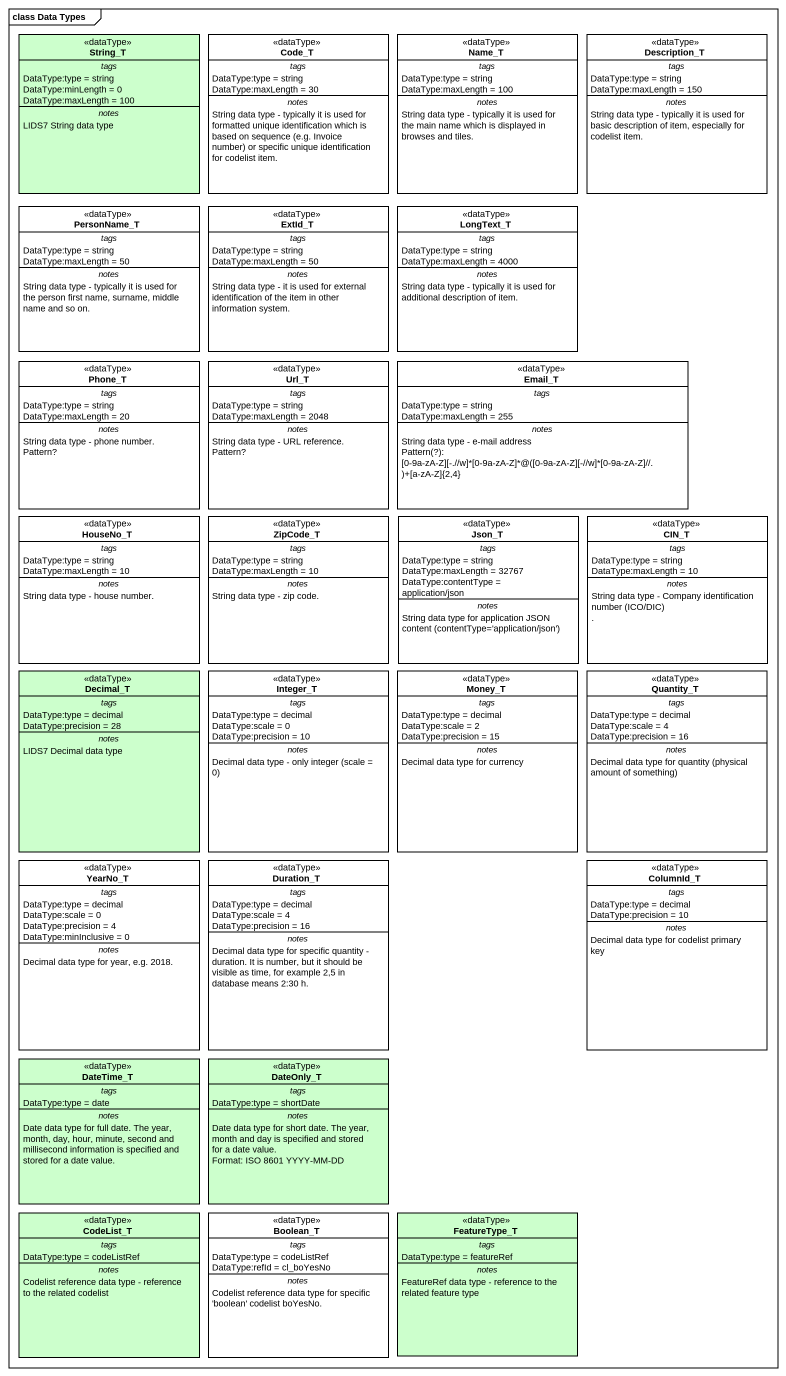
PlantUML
@startuml
mainframe class Data Types
hide circle
hide empty members
class String_T <<dataType>> #CCFFCC {
  -- tags --
  DataType:type = string
  DataType:minLength = 0
  DataType:maxLength = 100
  -- notes --
  LIDS7 String data type
}
class Code_T <<dataType>> {
  -- tags --
  DataType:type = string
  DataType:maxLength = 30
  -- notes --
  {field} String data type - typically it is used for formatted unique identification which is based on sequence (e.g. Invoice number) or specific unique identification for codelist item.
}
class Name_T <<dataType>> {
  -- tags --
  DataType:type = string
  DataType:maxLength = 100
  -- notes --
  String data type - typically it is used for the main name which is displayed in browses and tiles.
}
class Description_T <<dataType>> {
  -- tags --
  DataType:type = string
  DataType:maxLength = 150
  -- notes --
  String data type - typically it is used for basic description of item, especially for codelist item.
}
class PersonName_T <<dataType>> {
  -- tags --
  DataType:type = string
  DataType:maxLength = 50
  -- notes --
  String data type - typically it is used for the person first name, surname, middle name and so on.
}
class ExtId_T <<dataType>> {
  -- tags --
  DataType:type = string
  DataType:maxLength = 50
  -- notes --
  String data type - it is used for external identification of the item in other information system.
}
class LongText_T <<dataType>> {
  -- tags --
  DataType:type = string
  DataType:maxLength = 4000
  -- notes --
  String data type - typically it is used for additional description of item.
}
class Phone_T <<dataType>> {
  -- tags --
  DataType:type = string
  DataType:maxLength = 20
  -- notes --
  String data type - phone number.
  Pattern?
}
class Url_T <<dataType>> {
  -- tags --
  DataType:type = string
  DataType:maxLength = 2048
  -- notes --
  String data type - URL reference.
  Pattern?
}
class Email_T <<dataType>> {
  -- tags --
  DataType:type = string
  DataType:maxLength = 255
  -- notes --
  String data type - e-mail address
  {field} Pattern(?): [0-9a-zA-Z][-.~//w]*[0-9a-zA-Z]*@([0-9a-zA-Z][-~//w]*[0-9a-zA-Z]~//.)+[a-zA-Z]{2,4}
}
class HouseNo_T <<dataType>> {
  -- tags --
  DataType:type = string
  DataType:maxLength = 10
  -- notes --
  String data type - house number.
}
class ZipCode_T <<dataType>> {
  -- tags --
  DataType:type = string
  DataType:maxLength = 10
  -- notes --
  String data type - zip code.
}
class Json_T <<dataType>> {
  -- tags --
  DataType:type = string
  DataType:maxLength = 32767
  DataType:contentType = application/json
  -- notes --
  {field} String data type for application JSON content (contentType='application/json')
}
class CIN_T <<dataType>> {
  -- tags --
  DataType:type = string
  DataType:maxLength = 10
  -- notes --
  {field} String data type - Company identification number (ICO/DIC)
  .
}
class Decimal_T <<dataType>> #CCFFCC {
  -- tags --
  DataType:type = decimal
  DataType:precision = 28
  -- notes --
  LIDS7 Decimal data type
}
class Integer_T <<dataType>> {
  -- tags --
  DataType:type = decimal
  DataType:scale = 0
  DataType:precision = 10
  -- notes --
  {field} Decimal data type - only integer (scale = 0)
}
class Money_T <<dataType>> {
  -- tags --
  DataType:type = decimal
  DataType:scale = 2
  DataType:precision = 15
  -- notes --
  Decimal data type for currency
}
class Quantity_T <<dataType>> {
  -- tags --
  DataType:type = decimal
  DataType:scale = 4
  DataType:precision = 16
  -- notes --
  {field} Decimal data type for quantity (physical amount of something)
}
class YearNo_T <<dataType>> {
  -- tags --
  DataType:type = decimal
  DataType:scale = 0
  DataType:precision = 4
  DataType:minInclusive = 0
  -- notes --
  Decimal data type for year, e.g. 2018.
}
class Duration_T <<dataType>> {
  -- tags --
  DataType:type = decimal
  DataType:scale = 4
  DataType:precision = 16
  -- notes --
  Decimal data type for specific quantity - duration. It is number, but it should be visible as time, for example 2,5 in database means 2:30 h.
}
class ColumnId_T <<dataType>> {
  -- tags --
  DataType:type = decimal
  DataType:precision = 10
  -- notes --
  Decimal data type for codelist primary key
}
class DateTime_T <<dataType>> #CCFFCC {
  -- tags --
  DataType:type = date
  -- notes --
  Date data type for full date. The year, month, day, hour, minute, second and millisecond information is specified and stored for a date value.
}
class DateOnly_T <<dataType>> #CCFFCC {
  -- tags --
  DataType:type = shortDate
  -- notes --
  Date data type for short date. The year, month and day is specified and stored for a date value.
  Format: ISO 8601 YYYY-MM-DD
}
class CodeList_T <<dataType>> #CCFFCC {
  -- tags --
  DataType:type = codeListRef
  -- notes --
  Codelist reference data type - reference to the related codelist
}
class Boolean_T <<dataType>> {
  -- tags --
  DataType:type = codeListRef
  DataType:refId = cl_boYesNo
  -- notes --
  Codelist reference data type for specific 'boolean' codelist boYesNo.
}
class FeatureType_T <<dataType>> #CCFFCC {
  -- tags --
  DataType:type = featureRef
  -- notes --
  FeatureRef data type - reference to the related feature type
}
@enduml
